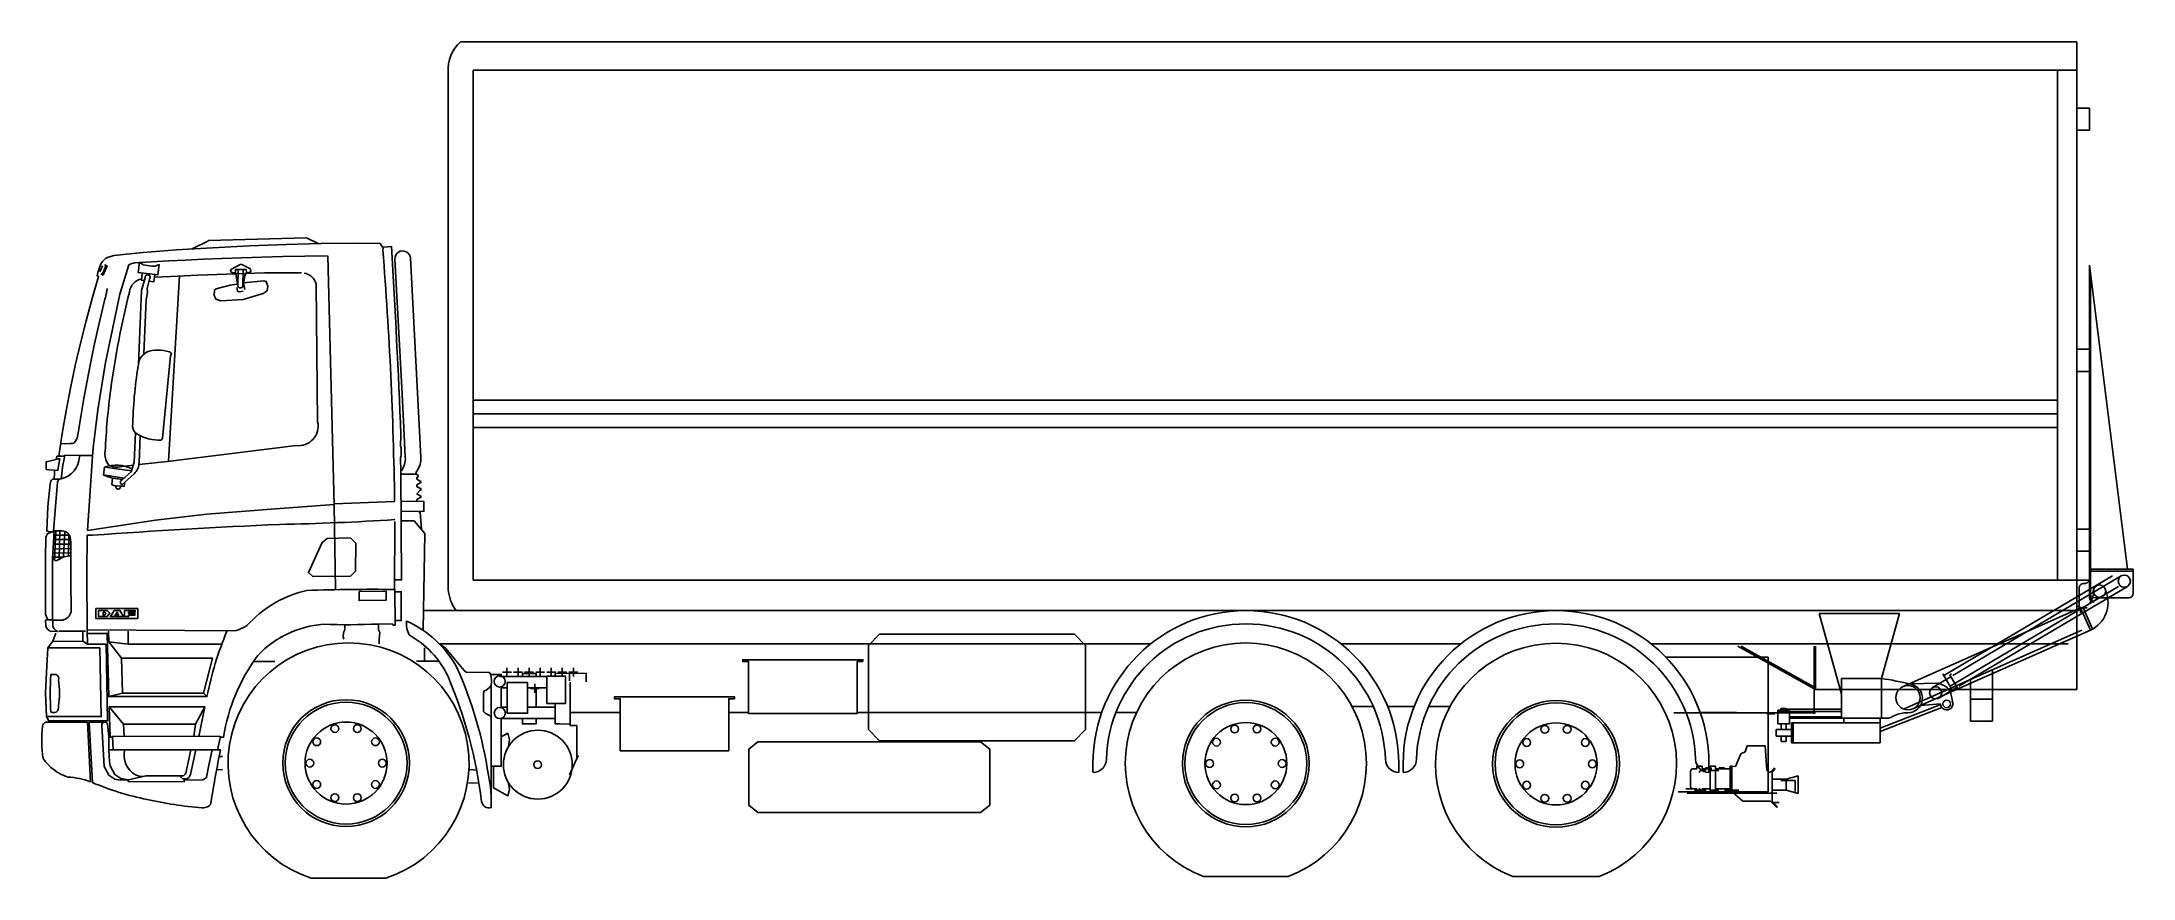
# Model space of a CAD drawing. Extents: x -0.01 to 9.43, y 0 to 3.77.
import ezdxf

# ---------------------------------------------------------------- set-up
doc = ezdxf.new("R2010")
doc.units = 0
doc.header["$LTSCALE"] = 0.0006
doc.header["$MEASUREMENT"] = 0
doc.layers.get('0').update_dxf_attribs({"linetype": 'CONTINUOUS'})

msp = doc.modelspace()

# ---------------------------------------------------------------- linework, layer by layer
for p, q in [((9.1795, 3.7723), (1.8835, 3.7723)), ((9.1795, 1.2073), (9.1795, 3.7723)), ((1.8285, 3.6622), (1.8285, 1.3033)), ((9.1795, 3.6443), (1.9415, 3.6443)), ((1.9415, 1.3443), (1.9415, 3.6443)), ((9.0915, 1.3443), (9.0915, 3.6443)), ((9.2365, 3.4736), (9.1795, 3.4736)), ((9.2365, 3.3736), (9.2365, 3.4736)), ((9.2365, 3.3736), (9.1795, 3.3736)), ((9.2365, 1.3942), (9.2365, 2.7643)), ((9.4084, 1.3942), (9.2365, 2.7643)), ((9.2415, 1.2643), (9.2415, 2.7244)), ((9.2365, 2.3857), (9.1795, 2.3857)), ((9.2365, 2.2857), (9.1795, 2.2857)), ((9.0915, 2.1553), (1.9415, 2.1553)), ((9.0915, 2.0943), (1.9415, 2.0943)), ((9.0915, 2.0333), (1.9415, 2.0333)), ((9.2365, 1.5742), (9.1795, 1.5742)), ((9.2365, 1.4742), (9.1795, 1.4742)), ((9.2365, 1.3443), (1.9415, 1.3443)), ((8.5792, 0.9132), (9.3395, 1.363)), ((8.6192, 0.9132), (9.3795, 1.363)), ((9.2365, 1.2643), (9.2365, 1.3942)), ((9.4335, 1.3942), (9.2415, 1.3942)), ((9.4335, 1.3842), (9.2415, 1.3842)), ((9.4335, 1.2843), (9.4335, 1.3942)), ((8.6072, 0.8659), (9.3675, 1.3156)), ((8.6472, 0.8659), (9.4075, 1.3156)), ((9.1897, 1.3076), (9.1897, 1.3051)), ((9.1897, 1.3076), (9.1897, 1.3051)), ((9.1897, 1.2249), (9.1897, 1.3051)), ((9.1897, 1.2249), (9.1897, 1.3051)), ((9.2565, 1.2493), (9.2565, 1.2443)), ((9.4135, 1.2643), (9.2615, 1.2643)), ((1.7186, 1.2073), (9.1795, 1.2073)), ((8.3782, 1.1937), (8.0162, 1.1937)), ((8.1171, 0.829), (8.0162, 1.1937)), ((8.2971, 0.9007), (8.3782, 1.1937)), ((9.1965, 1.2193), (8.3949, 0.8641)), ((9.1965, 1.2193), (8.3949, 0.8641)), ((9.1791, 1.051), (9.1791, 1.201)), ((9.1795, 1.2249), (9.1897, 1.2249)), ((9.2258, 1.2193), (9.1885, 1.2193)), ((9.1965, 1.1968), (9.1965, 1.2237)), ((9.1965, 1.2193), (9.2411, 1.1187)), ((9.2057, 1.2233), (9.2502, 1.1228)), ((1.7894, 1.0573), (4.9998, 1.0573)), ((5.8573, 1.0573), (6.3998, 1.0573)), ((7.2573, 1.0573), (9.1395, 1.0573)), ((7.9991, 0.851), (7.6491, 1.046)), ((8.0026, 0.8571), (7.6635, 1.046)), ((7.9941, 0.851), (7.9941, 1.046)), ((7.9991, 0.851), (7.9991, 1.046)), ((9.2011, 1.1187), (8.3995, 0.7635)), ((9.2411, 1.1187), (8.4395, 0.7635)), ((9.1791, 1.051), (9.1791, 0.8509)), ((7.7857, 0.9968), (7.3241, 0.9968)), ((7.7857, 0.3892), (7.7857, 0.9968)), ((7.9941, 0.741), (7.9941, 0.851)), ((7.9991, 0.851), (9.1791, 0.851)), ((8.2971, 0.9007), (8.1171, 0.9007)), ((8.1171, 0.9007), (8.1171, 0.7207)), ((8.2971, 0.9007), (8.2971, 0.7207)), ((8.5552, 0.8787), (8.4225, 0.8763)), ((8.5281, 0.8593), (8.6106, 0.9081)), ((8.5561, 0.812), (8.6386, 0.8608)), ((8.5844, 0.8655), (8.5624, 0.877)), ((8.6123, 0.8573), (8.5741, 0.9218)), ((8.6037, 0.8522), (8.6123, 0.8573)), ((8.6055, 0.9167), (8.6141, 0.9218)), ((8.6437, 0.8522), (8.6055, 0.9167)), ((8.699, 0.8962), (8.699, 0.7075)), ((8.799, 0.7075), (8.799, 0.9405)), ((5.9078, 0.7741), (6.0036, 0.7741)), ((6.0687, 0.7741), (6.1884, 0.7741)), ((6.2535, 0.7741), (6.3501, 0.7741)), ((7.8296, 0.7577), (7.8296, 0.6957)), ((7.8821, 0.7577), (7.8296, 0.7577)), ((7.8439, 0.7577), (7.8439, 0.7657)), ((7.8679, 0.7657), (7.8439, 0.7657)), ((7.8679, 0.7577), (7.8679, 0.7657)), ((7.8679, 0.7617), (8.1171, 0.7617)), ((7.8821, 0.7577), (7.8821, 0.6957)), ((8.5648, 0.7825), (8.2921, 0.676)), ((8.5699, 0.7695), (8.2921, 0.661)), ((8.4737, 0.7787), (8.5646, 0.7857)), ((8.6191, 0.7909), (8.61, 0.8321)), ((8.799, 0.8075), (8.699, 0.8075)), ((8.799, 0.8075), (8.719, 0.8075)), ((8.799, 0.8075), (8.799, 0.7482)), ((2.3791, 0.7473), (2.6045, 0.7473)), ((3.0945, 0.7473), (3.1838, 0.7473)), ((3.6738, 0.7473), (4.7782, 0.7473)), ((4.8423, 0.7473), (4.9358, 0.7473)), ((7.3602, 0.746), (7.9991, 0.746)), ((7.4789, 0.7473), (7.6435, 0.7473)), ((7.7805, 0.741), (7.8155, 0.741)), ((7.8221, 0.6707), (7.8221, 0.6407)), ((7.8991, 0.6707), (7.8221, 0.6707)), ((7.8821, 0.7527), (7.8296, 0.7527)), ((7.8821, 0.6957), (7.8296, 0.6957)), ((7.8446, 0.6957), (7.8446, 0.6707)), ((7.8671, 0.6957), (7.8671, 0.6707)), ((7.8821, 0.7517), (8.1171, 0.7517)), ((8.1171, 0.7277), (7.8821, 0.7277)), ((8.1271, 0.7207), (7.8821, 0.7207)), ((8.2921, 0.7007), (7.8921, 0.7007)), ((7.8921, 0.7007), (7.8921, 0.6107)), ((7.8991, 0.7007), (7.8991, 0.6107)), ((8.2971, 0.7207), (8.1171, 0.7207)), ((8.1271, 0.7207), (8.1271, 0.7007)), ((8.2921, 0.7207), (8.2921, 0.6107)), ((8.3239, 0.7207), (8.2971, 0.7207)), ((8.2971, 0.7207), (8.2971, 0.7207)), ((8.4171, 0.7457), (8.3995, 0.7457)), ((8.799, 0.7075), (8.699, 0.7075)), ((7.6823, 0.57), (7.662, 0.5609)), ((7.6919, 0.5972), (7.6823, 0.57)), ((7.7719, 0.5972), (7.6919, 0.5972)), ((7.7795, 0.4868), (7.7719, 0.5972)), ((7.8991, 0.6407), (7.8221, 0.6407)), ((7.8446, 0.6407), (7.8446, 0.6157)), ((7.8671, 0.6157), (7.8446, 0.6157)), ((7.8671, 0.6407), (7.8671, 0.6157)), ((8.2921, 0.6107), (7.8921, 0.6107)), ((4.7385, 0.5167), (4.7385, 0.4773)), ((6.1185, 0.5167), (6.1185, 0.477)), ((6.1385, 0.5167), (6.1385, 0.4773)), ((7.4358, 0.4822), (7.4358, 0.4122)), ((7.4638, 0.4922), (7.4458, 0.4922)), ((7.4638, 0.5042), (7.4638, 0.4922)), ((7.4888, 0.5042), (7.4638, 0.5042)), ((7.5034, 0.4859), (7.4854, 0.4859)), ((7.4888, 0.5042), (7.4888, 0.4922)), ((7.5238, 0.4922), (7.4888, 0.4922)), ((7.5034, 0.4979), (7.5034, 0.4859)), ((7.5284, 0.4979), (7.5034, 0.4979)), ((7.5185, 0.5167), (7.5185, 0.477)), ((7.5238, 0.5042), (7.5238, 0.3902)), ((7.5488, 0.5042), (7.5238, 0.5042)), ((7.5284, 0.4979), (7.5284, 0.4859)), ((7.5634, 0.4859), (7.5284, 0.4859)), ((7.5488, 0.5042), (7.5488, 0.3902)), ((7.6138, 0.4922), (7.5488, 0.4922)), ((7.5884, 0.4979), (7.5634, 0.4979)), ((7.6218, 0.5042), (7.6138, 0.5042)), ((7.6138, 0.5042), (7.6138, 0.3902)), ((7.6218, 0.5042), (7.6218, 0.3902)), ((7.6382, 0.5029), (7.6218, 0.5042)), ((7.662, 0.5609), (7.6382, 0.5029)), ((7.7857, 0.4822), (7.7795, 0.4868)), ((7.7928, 0.477), (7.7857, 0.4822)), ((7.7999, 0.4803), (7.7928, 0.477)), ((7.7999, 0.4803), (7.814, 0.4977)), ((7.8038, 0.4772), (7.8179, 0.4945)), ((7.8038, 0.4772), (7.8038, 0.3472)), ((7.3805, 0.3892), (7.7857, 0.3892)), ((7.4638, 0.4022), (7.4138, 0.4022)), ((7.4202, 0.3829), (7.8253, 0.3829)), ((7.5034, 0.3959), (7.4534, 0.3959)), ((7.4638, 0.4022), (7.4638, 0.3902)), ((7.4888, 0.3902), (7.4638, 0.3902)), ((7.4888, 0.4022), (7.4888, 0.3902)), ((7.5238, 0.4022), (7.4888, 0.4022)), ((7.5034, 0.3959), (7.5034, 0.3839)), ((7.5284, 0.3839), (7.5034, 0.3839)), ((7.5488, 0.3902), (7.5238, 0.3902)), ((7.5284, 0.3959), (7.5284, 0.3839)), ((7.5634, 0.3959), (7.5284, 0.3959)), ((7.6138, 0.4022), (7.5488, 0.4022)), ((7.5884, 0.3839), (7.5634, 0.3839)), ((7.6534, 0.3959), (7.5884, 0.3959)), ((7.6218, 0.3902), (7.6138, 0.3902)), ((7.6229, 0.3892), (7.6218, 0.3902)), ((7.6717, 0.3472), (7.6229, 0.3892)), ((7.6614, 0.3839), (7.6534, 0.3839)), ((7.6625, 0.3829), (7.6614, 0.3839)), ((7.8038, 0.4463), (7.8677, 0.4463)), ((7.8038, 0.3963), (7.8677, 0.3963)), ((7.8434, 0.44), (7.9073, 0.44)), ((7.9213, 0.4613), (7.8677, 0.4463)), ((7.8677, 0.4463), (7.8677, 0.3963)), ((7.8677, 0.3963), (7.9213, 0.3813)), ((7.9073, 0.44), (7.9073, 0.39)), ((7.9213, 0.4613), (7.9213, 0.3813)), ((7.7967, 0.3472), (7.6717, 0.3472)), ((7.7674, 0.3472), (7.7967, 0.3472)), ((7.7967, 0.3472), (7.8252, 0.3187)), ((7.8038, 0.3472), (7.8288, 0.3222)), ((7.807, 0.3409), (7.8363, 0.3409)), ((7.8288, 0.3222), (7.8252, 0.3187)), ((5.2375, 0.0073), (5.6195, 0.0073)), ((1.3523, -0.0003), (1.2102, -0.0003)), ((1.3523, -0.0003), (1.5467, -0.0003))]:
    msp.add_line(p, q)
at = {"extrusion": (0, 1, 0)}
for p, q in [((0.2563, 2.7354, 0.0003), (0.2675, 2.7617, 0.0003)), ((0.2848, 2.7643, 0.0003), (0.2657, 2.7217, 0.0003)), ((0.2894, 2.7623, 0.0003), (0.2703, 2.7196, 0.0003)), ((0.2894, 2.7623, 0.0003), (0.2774, 2.7662, 0.0003)), ((0.2599, 2.7252, 0.0003), (0.2703, 2.7196, 0.0003))]:
    msp.add_line(p, q, dxfattribs=at)
for points in [[(0.6732, 2.8383), (0.7464, 2.8741)], [(0.7464, 2.8761), (1.1882, 2.8875), (1.242, 2.8625)], [(0.5675, 2.7841), (0.4108, 2.7752)], [(1.2846, 2.8065), (1.3137, 1.6813), (1.3196, 1.3023)], [(0.4599, 2.7082), (0.4476, 2.6606), (0.4434, 2.6503), (0.4304, 2.3172)], [(0.4475, 2.7292), (0.4437, 2.6969), (0.4566, 2.6954)], [(0.4819, 2.7072), (0.4695, 2.6596), (0.4706, 2.6414), (0.4654, 2.6086), (0.4546, 2.366)], [(0.5041, 2.7226), (0.5003, 2.6903), (0.4782, 2.6929)], [(1.1663, 2.7308), (0.9988, 2.73), (0.6987, 2.7205), (0.5754, 2.7141), (0.5026, 2.7101)], [(0.6161, 2.7163), (0.5653, 1.8802)], [(0.8772, 2.6797), (0.844, 2.674), (0.7807, 2.6584), (0.7739, 2.6518), (0.7726, 2.6292), (0.7801, 2.6113), (0.8021, 2.6041), (0.9029, 2.6094), (0.9937, 2.637), (1.0111, 2.6488), (1.014, 2.6706), (1.0061, 2.6913), (0.9963, 2.6949), (0.9047, 2.6845), (0.9099, 2.6551)], [(0.8679, 2.7308), (0.8718, 2.719), (0.8783, 2.6722)], [(0.9032, 2.6483), (0.8846, 2.6451), (0.8846, 2.6451), (0.8767, 2.6482), (0.8735, 2.6639)], [(0.9161, 2.731), (0.9102, 2.7172), (0.9024, 2.6723)], [(0.1567, 1.9989), (0.153, 1.9846), (0.1475, 1.9735), (0.1411, 1.9656), (0.1365, 1.9621), (0.1325, 1.9608), (0.1197, 1.9599), (0.0948, 1.9595), (0.0794, 1.9601)], [(0.0616, 1.9027), (0.0587, 1.8884)], [(0.0615, 1.9027), (0.0958, 1.9027)], [(0.1667, 1.9058), (0.22, 1.9058)], [(0.0513, 1.8397), (0.0508, 1.8165), (0.0489, 1.7997), (0.0738, 1.7997), (0.0781, 1.8008), (0.082, 1.8013)], [(0.2783, 1.8537), (0.3993, 1.8379)], [(0.3134, 1.8037), (0.3094, 1.7757), (0.3196, 1.7715), (0.3303, 1.7699), (0.3493, 1.7679), (0.3658, 1.7679), (0.369, 1.7846)], [(1.6128, 1.8215), (1.6823, 1.8214), (1.6912, 1.8198), (1.6928, 1.8105), (1.6868, 1.8074), (1.6868, 1.8074), (1.686, 1.8), (1.7048, 1.789), (1.7048, 1.784), (1.7012, 1.783), (1.6871, 1.7737), (1.6871, 1.7664), (1.7048, 1.756), (1.7048, 1.751), (1.7012, 1.75), (1.687, 1.7333), (1.687, 1.7333), (1.7048, 1.723), (1.7048, 1.718), (1.687, 1.7078), (1.687, 1.7003)], [(1.5863, 1.6994), (1.3136, 1.6879)], [(1.616, 1.6997), (1.7184, 1.6986), (1.7188, 1.6546), (1.6165, 1.6537)], [(1.7156, 1.1193), (1.7221, 1.5547), (1.674, 1.6114), (1.6156, 1.6114)], [(1.6944, 1.6537), (1.7012, 1.651), (1.7073, 1.5728)], [(0.0448, 1.5608), (0.0394, 1.5617), (0.0191, 1.5529), (0.012, 1.5378), (0.01, 1.4434), (0.0102, 1.1887), (0.0216, 1.1647), (0.0427, 1.1643), (0.0428, 1.4395)], [(0.0454, 1.5275), (0.1237, 1.527)], [(0.0471, 1.5464), (0.1182, 1.5473)], [(0.057, 1.5661), (0.0517, 1.4367)], [(0.0718, 1.4395), (0.076, 1.5664)], [(0.098, 1.5641), (0.0921, 1.4508)], [(0.1141, 1.4531), (0.1165, 1.5489)], [(0.0431, 1.4474), (0.0861, 1.447)], [(0.0441, 1.4845), (0.1249, 1.4866)], [(0.0442, 1.5065), (0.123, 1.5065)], [(0.0452, 1.4664), (0.1255, 1.4674)], [(1.587, 1.3021), (1.5883, 1.1409), (1.5803, 1.1409), (1.5747, 1.1467), (1.5133, 1.1459), (1.5133, 1.1205), (1.5194, 1.1079), (1.5194, 1.1079), (1.5168, 1.0783), (1.5168, 1.0574)], [(1.5879, 1.2918), (1.6166, 1.2918), (1.6166, 1.1613), (1.5879, 1.1613)], [(1.3613, 1.1438), (1.3613, 1.1205), (1.3552, 1.1079), (1.3537, 1.089), (1.3578, 1.0783)], [(0.0566, 1.1047), (0.0443, 1.0687), (0.0208, 1.0387), (0.0165, 0.9562), (0.0102, 0.8352), (0.0151, 0.7287), (0.2625, 0.7287), (0.2553, 1.0387), (0.0208, 1.0387)], [(0.1998, 1.0549), (0.2843, 1.0549), (0.2902, 0.7087), (0.0254, 0.7087), (0.0151, 0.7287)], [(0.0443, 1.068), (0.1793, 1.0687), (0.1785, 1.1132)], [(0.1905, 1.1132), (0.0702, 1.1133)], [(0.1994, 1.1162), (0.1998, 1.0549), (0.1793, 1.0687)], [(0.1991, 1.1032), (0.2958, 1.1032)], [(0.2956, 1.1141), (0.2965, 1.0665)], [(0.2965, 1.0665), (0.3533, 0.9927), (0.7643, 0.9927), (0.7235, 0.8337), (0.7394, 0.8187)], [(0.2965, 1.0665), (0.3843, 1.0547)], [(0.8028, 1.0547), (0.3843, 1.0547), (0.3843, 1.1141)], [(1.7216, 1.0386), (1.7216, 0.9786)], [(0.3533, 0.9927), (0.3575, 0.8337)], [(0.9494, 0.9771), (1.045, 0.9771)], [(1.6849, 0.9787), (1.788, 0.9787)], [(2.0933, 0.9487), (2.0933, 0.9087)], [(2.1433, 0.9487), (2.1433, 0.9087)], [(2.1933, 0.9487), (2.1933, 0.9087)], [(2.2433, 0.9487), (2.2433, 0.9087)], [(2.2933, 0.9487), (2.2933, 0.9087)], [(2.3433, 0.9487), (2.3433, 0.9087)], [(2.3933, 0.9487), (2.3933, 0.9087)], [(2.0226, 0.9186), (2.0676, 0.9186), (2.0676, 0.9096)], [(2.0226, 0.9186), (2.0226, 0.9186)], [(2.0226, 0.8717), (2.0226, 0.7187)], [(2.2735, 0.9096), (2.0607, 0.9096)], [(2.0676, 0.8606), (2.0676, 0.7686)], [(2.094, 0.8581), (2.0676, 0.8581)], [(2.0733, 0.9287), (2.1133, 0.9287)], [(2.1233, 0.9287), (2.1633, 0.9287)], [(2.1632, 0.9096), (2.1632, 0.9236), (2.2252, 0.9236), (2.2252, 0.9096)], [(2.1733, 0.9287), (2.2133, 0.9287)], [(2.2735, 0.8581), (2.1862, 0.8581)], [(2.1993, 0.8557), (2.2393, 0.8557)], [(2.2193, 0.8757), (2.2193, 0.8357)], [(2.2233, 0.9287), (2.2633, 0.9287)], [(2.2252, 0.8581), (2.2252, 0.7711)], [(2.2733, 0.9287), (2.3133, 0.9287)], [(2.3112, 0.9104), (2.3112, 0.9236), (2.4508, 0.9237), (2.4508, 0.8857)], [(2.3791, 0.884), (2.3791, 0.6938), (2.3313, 0.6956), (2.3112, 0.6956), (2.3112, 0.7882)], [(2.3233, 0.9287), (2.3633, 0.9287)], [(2.3733, 0.9287), (2.4133, 0.9287)], [(2.3758, 0.922), (2.3758, 0.8902)], [(0.7235, 0.8337), (0.3575, 0.8337), (0.2961, 0.8187)], [(0.2975, 0.7732), (0.3028, 0.6357)], [(0.2975, 0.7732), (0.3633, 0.6937)], [(0.2975, 0.7732), (0.7295, 0.7732)], [(0.6875, 0.6937), (0.7295, 0.7732), (0.7027, 0.6392)], [(2.094, 0.7711), (2.0676, 0.7711)], [(2.1862, 0.7711), (2.3112, 0.7711)], [(0.208, 0.7037), (0.2787, 0.7037)], [(0.3652, 0.6392), (0.3633, 0.6937), (0.6875, 0.6937), (0.6875, 0.6937), (0.6801, 0.6392)], [(2.0676, 0.7206), (2.0676, 0.5046), (2.0226, 0.5046)], [(2.0676, 0.7196), (2.3112, 0.7196)], [(2.2252, 0.7196), (2.2252, 0.6956), (2.2252, 0.6956), (2.1632, 0.6956), (2.1632, 0.7196)], [(2.3791, 0.6938), (2.3791, 0.6883), (2.4085, 0.6883), (2.4085, 0.5455)], [(0.3135, 0.6357), (0.2962, 0.6357)], [(0.3134, 0.6396), (0.7999, 0.6392), (0.7871, 0.5784)], [(0.3134, 0.6396), (0.3158, 0.5784)], [(0.6894, 0.5784), (0.6657, 0.4673), (0.6574, 0.4524), (0.6512, 0.4487), (0.6441, 0.4474), (0.6304, 0.4473)], [(0.6361, 0.4423), (0.7197, 0.444), (0.7242, 0.4446), (0.7355, 0.452), (0.7378, 0.4559), (0.7485, 0.51), (0.7623, 0.5784)], [(2.0676, 0.6365), (2.0969, 0.6535), (2.105, 0.6243), (2.1007, 0.5955)], [(0.8092, 0.4877), (0.7832, 0.4898)], [(0.8091, 0.5483), (0.7949, 0.5488)], [(1.9256, 0.4898), (1.9563, 0.4876)], [(2.0323, 0.5047), (2.0323, 0.4068), (2.097, 0.3707), (2.105, 0.3993), (2.1007, 0.4281)], [(2.415, 0.5533), (2.376, 0.4659)], [(0.3844, 0.4427), (0.383, 0.4363), (0.6368, 0.4346), (0.6361, 0.4423), (0.6147, 0.4614)], [(1.9192, 0.4296), (1.967, 0.4284)], [(7.0233, 0.0073), (6.6338, 0.0073)]]:
    msp.add_lwpolyline(points)
for points in [[(1.5883, 1.3447), (1.6175, 1.3447), (1.6138, 1.8298), (1.6122, 1.8991), (1.6163, 1.9032), (1.6163, 1.9423), (1.6123, 1.9463), (1.6142, 1.9992), (1.6151, 2.0009, 0.003483), (1.5729, 2.8491), (1.5356, 2.8465), (1.5321, 2.8463), (1.5212, 2.863)], [(1.5356, 2.8465), (1.5331, 2.8347, -0.016562), (1.5863, 1.6994, 1.436967)], [(0.4147, 2.7755, 0.143382), (0.3871, 2.7657), (0.3463, 2.6347), (0.2821, 2.3264), (0.2474, 2.1129), (0.226, 1.9413), (0.222, 1.9039), (0.2008, 1.5685), (0.5071, 1.6143), (0.739, 1.6424), (1.0485, 1.666), (1.3136, 1.6855)], [(0.8932, 2.7693), (0.9322, 2.7492, -0.68151), (0.9305, 2.7316), (0.9161, 2.731), (0.9175, 2.7334), (0.9162, 2.7461), (0.8682, 2.7459), (0.8679, 2.7308), (0.8679, 2.7308), (0.8541, 2.7312, -0.73708), (0.8498, 2.7468), (0.8923, 2.7693)], [(0.8801, 2.7459), (0.8783, 2.6722, 0.697255), (0.9018, 2.6687), (0.9027, 2.7461)], [(1.6175, 1.8371, 0.163853), (1.6347, 1.8986), (1.6261, 2.0629), (1.6182, 2.2122), (1.5878, 2.7924, -1), (1.6577, 2.796), (1.6941, 2.1022), (1.7047, 1.8986, -0.163853), (1.6875, 1.8371, 0.140235), (1.6823, 1.8214, -0.698962)], [(0.4445, 2.7037, 0.315109), (0.3892, 2.6436, 0.027971), (0.3052, 2.205, 0.021235), (0.2798, 1.9264, 0.195089), (0.2946, 1.865, 0.219662), (0.3441, 1.8552), (0.4083, 1.863)], [(0.4599, 2.7082, -1.274442), (0.4829, 2.705, -0.292792)], [(1.2388, 2.0571), (1.2326, 2.6788, 0.310967), (1.1776, 2.7287, -2.294487)], [(0.4167, 2.0085), (0.4108, 1.876), (0.3979, 1.8332), (0.3567, 1.7964, 0.761513), (0.356, 1.7749), (0.4108, 1.824, 0.218958), (0.4328, 1.8756), (0.4381, 1.9955)], [(1.2389, 2.0578, -0.51901), (1.1416, 1.9511), (0.5607, 1.8796), (0.4323, 1.8655)], [(0.0482, 1.7997), (0.0428, 1.7997, 0.232539), (0.0316, 1.7792), (0.0218, 1.6766), (0.0165, 1.5659), (0.0286, 1.5617), (0.0471, 1.5632), (0.0471, 1.5664), (0.0645, 1.7864, -0.059656), (0.0726, 1.7997, 9.321641)], [(0.4013, 1.8445, 0.231703), (0.2772, 1.8532), (0.2723, 1.8184), (0.3651, 1.8039)], [(0.3583, 1.7978, -0.077619), (0.2734, 1.8182, -1.510105)], [(0.3283, 1.7702, 1.412206), (0.3488, 1.7679, -0.107682)], [(1.587, 1.6171, -0.011907), (1.0675, 1.5958, 0.006307), (0.2225, 1.5466), (0.1993, 1.5463), (0.1966, 1.3751), (0.1994, 1.1194), (0.8604, 1.1158, 0.179906), (0.9345, 1.1539, -0.147931), (1.1907, 1.2978, -0.011051), (1.5859, 1.3021), (1.587, 1.608)], [(0.125, 1.4524), (0.1248, 1.3476), (0.1257, 1.2007, -0.302779), (0.0883, 1.1641), (0.0531, 1.164), (0.0438, 1.164)], [(0.0216, 1.1647), (0.0108, 1.1637), (0.0125, 1.1359, 0.192972), (0.0318, 1.1137), (0.0655, 1.1123, -0.33269), (0.0433, 1.1477), (0.0441, 1.164)], [(0.7992, 0.6357), (0.8145, 0.6357, -0.122884), (0.9693, 1.0045, -0.185911), (1.2642, 1.1449, 0.019327), (1.5133, 1.1459, -16.180873)], [(1.6514, 1.0967, -0.154825), (1.8268, 0.9117, -0.068831), (1.9791, 0.3457, 0.46582), (2.0222, 0.3179, 0.060778), (2.0098, 0.4644, 0.067823), (1.8675, 0.9493, 0.165865), (1.6397, 1.1594, 0.116485), (1.6514, 1.0967, 1.507532)], [(6.0583, 0.5342, 0.970854), (4.7988, 0.5363, -0.412448), (4.7385, 0.477)], [(0.2888, 1.1009), (0.2961, 0.8187), (0.7394, 0.8187, -0.050717), (0.8295, 1.1141, 3.882437)], [(1.7928, 1.0542), (1.817, 1.0364), (1.8998, 0.9366), (1.9089, 0.9296), (2.0088, 0.928, -0.334207), (2.0198, 0.9195, -0.119869), (2.0211, 0.8678, 1.238446), (2.0211, 0.8678, -0.161925), (1.9906, 0.8443, 0.303051)], [(0.0353, 0.919), (0.0596, 0.919, -0.372543), (0.0692, 0.8937, -0.066532), (0.0698, 0.7755, -0.257579), (0.059, 0.7485, -0.112894), (0.0348, 0.7485, -0.037786), (0.0353, 0.919, 0.230337)], [(1.9906, 0.8443), (1.9872, 0.8348), (1.9872, 0.7576, 0.266992), (1.9948, 0.7444), (2.0144, 0.7331, -0.270962), (2.0222, 0.7195, 0.006053), (2.0224, 0.5046, -0.007739), (2.022, 0.367, 1.294045)], [(0.208, 0.7037), (0.2224, 0.4306, 0.049321), (0.4687, 0.3547, 0.03013), (0.7174, 0.3162, 0.254821)], [(0.3844, 0.4427), (0.3472, 0.4424), (0.3234, 0.4468), (0.2961, 0.4648), (0.2751, 0.5031), (0.2644, 0.6888, -0.744383), (0.2909, 0.6975), (0.2962, 0.6357), (0.2964, 0.5784)], [(0.7174, 0.3162, 0.11806), (0.7442, 0.3226, 0.294549), (0.7581, 0.3464, -0.014111), (0.8011, 0.5784), (0.2964, 0.5784), (0.2989, 0.5245), (0.3019, 0.5057), (0.3228, 0.4673), (0.3501, 0.4493), (0.3846, 0.4437), (0.464, 0.4612), (0.6147, 0.4614), (0.63, 0.4619, 0.237865), (0.6441, 0.473), (0.6669, 0.5784)], [(0.3676, 0.5784, 0.338071), (0.4169, 0.4662, 0.202241), (0.464, 0.4612, 0.367869)]]:
    msp.add_lwpolyline(points, format="xyb")
for points in [[(0.4348, 2.7778), (0.4513, 2.7668), (0.4904, 2.7604), (0.5062, 2.7603), (0.523, 2.7673), (0.5176, 2.7209), (0.4293, 2.7313)], [(0.0684, 1.8907), (0.0746, 1.8907), (0.0704, 1.8673), (0.0665, 1.839), (0.0507, 1.8397), (0.0263, 1.842), (0.0137, 1.8432), (0.0132, 1.8614), (0.0129, 1.8773), (0.0642, 1.8897), (0.0694, 1.8907)], [(1.3877, 1.5343), (1.411, 1.511), (1.4094, 1.3846), (1.3868, 1.3619), (1.2167, 1.3599), (1.1971, 1.3779), (1.2588, 1.5146), (1.2821, 1.5318)], [(1.4257, 1.2925), (1.5477, 1.2941), (1.5479, 1.2531), (1.4259, 1.2515)], [(0.2381, 1.2158), (0.4271, 1.2158), (0.4271, 1.1708), (0.2381, 1.1708)], [(0.2505, 1.2073), (0.2891, 1.2073), (0.3014, 1.195), (0.2887, 1.1793), (0.2505, 1.1795)], [(0.2711, 1.2002), (0.278, 1.1995), (0.2831, 1.1944), (0.2792, 1.1886), (0.2702, 1.1868)], [(0.3205, 1.2073), (0.3465, 1.2071), (0.3621, 1.1793), (0.3279, 1.1793), (0.3332, 1.1868), (0.3401, 1.1868), (0.3336, 1.2002), (0.3214, 1.1799), (0.3035, 1.1793)], [(0.3669, 1.2073), (0.4147, 1.2073), (0.4147, 1.1995), (0.3856, 1.1995), (0.3856, 1.1942), (0.414, 1.1942), (0.414, 1.1868), (0.3856, 1.1868), (0.3856, 1.1793), (0.3669, 1.1793)], [(4.0412, 0.6198), (4.6552, 0.6198), (4.7052, 0.6698), (4.7052, 0.7473), (4.7052, 1.0498), (4.6552, 1.0998), (3.7752, 1.0998), (3.7252, 1.0498), (3.7252, 0.7473), (3.7252, 0.6698), (3.7752, 0.6198)], [(3.6998, 0.9769), (3.6998, 0.9849), (3.1578, 0.9849), (3.1578, 0.9769), (3.1838, 0.9769), (3.1838, 0.7419), (3.4288, 0.7419), (3.6738, 0.7419), (3.6738, 0.9769)], [(2.094, 0.7434), (2.1862, 0.7434), (2.1862, 0.8822), (2.094, 0.8822)], [(2.2735, 0.9104), (2.2735, 0.7882), (2.3582, 0.7882), (2.3582, 0.9104)], [(3.1205, 0.8093), (3.1205, 0.8173), (2.5785, 0.8173), (2.5785, 0.8093), (2.6045, 0.8093), (2.6045, 0.5743), (2.8495, 0.5743), (3.0945, 0.5743), (3.0945, 0.8093)], [(4.2315, 0.2963), (4.2725, 0.3283), (4.2725, 0.5823), (4.2315, 0.6143), (3.6475, 0.6143), (3.2255, 0.6143), (3.1845, 0.5823), (3.1845, 0.3283), (3.2255, 0.2963), (3.6475, 0.2963)]]:
    msp.add_lwpolyline(points, close=True)
for points in [[(0.4331, 2.3354, -0.329715), (0.5163, 2.3811, -0.066564), (0.5696, 2.3745, -0.560675), (0.5753, 2.3555), (0.5391, 1.9844, -0.250543), (0.5334, 1.9758, -0.146248), (0.423, 2.0034, -0.210119), (0.404, 2.0367, -0.035618), (0.4287, 2.3079)], [(0.0973, 1.9074), (0.0926, 1.8841), (0.0884, 1.8627), (0.0867, 1.8526), (0.084, 1.8247), (0.082, 1.8008, 0.329886), (0.1641, 1.8996), (0.1643, 1.9058)], [(0.0501, 1.5663), (0.0848, 1.5663, -0.408609), (0.1235, 1.5291), (0.1253, 1.5138), (0.1252, 1.4528), (0.1197, 1.4539), (0.0926, 1.4499), (0.059, 1.4316), (0.0418, 1.4399)], [(0.1995, 0.7037), (0.0126, 0.7031, 0.323348), (-0.0024, 0.6852, 0.062791), (-0.0003, 0.5396, 0.166473), (0.1125, 0.4557, -0.079621), (0.2134, 0.4344)]]:
    msp.add_lwpolyline(points, format="xyb", close=True)
for points in [[(0.3197, 2.8084, 0.0003), (0.4517, 2.8216, 0.0003), (0.602, 2.8335, 0.0003), (0.7641, 2.8438, 0.0003), (0.9314, 2.8523, 0.0003), (1.0973, 2.8587, 0.0003), (1.2553, 2.8628, 0.0003), (1.3988, 2.8643, 0.0003), (1.5212, 2.863, 0.0003)], [(0.2432, 2.717, 0.0003), (0.2471, 2.7316, 0.0003), (0.2507, 2.7438, 0.0003), (0.2542, 2.754, 0.0003), (0.2575, 2.7623, 0.0003), (0.2607, 2.7692, 0.0003), (0.2638, 2.7748, 0.0003), (0.267, 2.7796, 0.0003), (0.2703, 2.7838, 0.0003), (0.2738, 2.7876, 0.0003), (0.2776, 2.7912, 0.0003), (0.282, 2.7945, 0.0003), (0.2871, 2.7976, 0.0003), (0.2933, 2.8005, 0.0003), (0.3006, 2.8032, 0.0003), (0.3093, 2.8059, 0.0003), (0.3197, 2.8084, 0.0003)], [(1.2826, 2.8068, 0.0003), (1.1809, 2.8054, 0.0003), (1.0822, 2.8034, 0.0003), (0.9869, 2.801, 0.0003), (0.8951, 2.7982, 0.0003), (0.8071, 2.795, 0.0003), (0.723, 2.7916, 0.0003), (0.6431, 2.7879, 0.0003), (0.5675, 2.7841, 0.0003)], [(0.2504, 2.7145, 0.0003), (0.221, 2.6146, 0.0003), (0.1936, 2.5142, 0.0003), (0.1682, 2.4134, 0.0003), (0.1447, 2.3121, 0.0003), (0.1233, 2.2104, 0.0003), (0.1038, 2.1083, 0.0003), (0.0863, 2.0058, 0.0003), (0.0707, 1.9027, 0.0003)], [(0.2432, 2.717, 0.0003), (0.2435, 2.7169, 0.0003), (0.2439, 2.7168, 0.0003), (0.2441, 2.7167, 0.0003), (0.2444, 2.7166, 0.0003), (0.2446, 2.7165, 0.0003), (0.2448, 2.7165, 0.0003), (0.245, 2.7164, 0.0003), (0.2451, 2.7163, 0.0003), (0.2453, 2.7163, 0.0003), (0.2455, 2.7162, 0.0003), (0.2456, 2.7162, 0.0003), (0.2457, 2.7161, 0.0003), (0.2459, 2.7161, 0.0003), (0.246, 2.716, 0.0003), (0.2461, 2.716, 0.0003), (0.2463, 2.7159, 0.0003), (0.2464, 2.7159, 0.0003), (0.2465, 2.7159, 0.0003), (0.2467, 2.7158, 0.0003), (0.2468, 2.7158, 0.0003), (0.2469, 2.7157, 0.0003), (0.247, 2.7157, 0.0003), (0.2472, 2.7156, 0.0003), (0.2473, 2.7156, 0.0003), (0.2474, 2.7155, 0.0003), (0.2476, 2.7155, 0.0003), (0.2477, 2.7154, 0.0003), (0.2478, 2.7154, 0.0003), (0.248, 2.7154, 0.0003), (0.2481, 2.7153, 0.0003), (0.2483, 2.7152, 0.0003), (0.2484, 2.7152, 0.0003), (0.2486, 2.7151, 0.0003), (0.2488, 2.7151, 0.0003), (0.249, 2.715, 0.0003), (0.2492, 2.7149, 0.0003), (0.2494, 2.7148, 0.0003), (0.2497, 2.7147, 0.0003), (0.25, 2.7146, 0.0003), (0.2504, 2.7145, 0.0003)], [(0.279, 2.6117, 0.0003), (0.2809, 2.619, 0.0003), (0.2823, 2.6247, 0.0003), (0.2834, 2.6292, 0.0003), (0.2842, 2.6327, 0.0003), (0.2848, 2.6354, 0.0003), (0.2852, 2.6377, 0.0003), (0.2856, 2.6398, 0.0003), (0.2861, 2.642, 0.0003), (0.2866, 2.6444, 0.0003), (0.2871, 2.647, 0.0003), (0.2876, 2.6497, 0.0003), (0.2881, 2.6523, 0.0003), (0.2884, 2.6548, 0.0003), (0.2887, 2.657, 0.0003), (0.2888, 2.6587, 0.0003), (0.2886, 2.66, 0.0003)], [(0.1567, 1.9986, 0.0003), (0.1698, 2.0822, 0.0003), (0.1836, 2.1637, 0.0003), (0.1981, 2.2432, 0.0003), (0.2131, 2.3206, 0.0003), (0.2287, 2.3962, 0.0003), (0.2449, 2.4698, 0.0003), (0.2617, 2.5416, 0.0003), (0.279, 2.6117, 0.0003)]]:
    msp.add_polyline3d(points)
for centre, radius in [((9.2815, 1.2943), 0.028), ((9.3935, 1.3393), 0.0275), ((2.0603, 0.8872), 0.0252), ((8.4171, 0.8139), 0.0549), ((8.5421, 0.8357), 0.0275), ((1.3673, 0.5187), 0.286), ((1.3673, 0.5187), 0.275), ((2.0612, 0.7444), 0.0252), ((5.4285, 0.5167), 0.286), ((5.4285, 0.5167), 0.275), ((6.8285, 0.5152), 0.286), ((6.8285, 0.5152), 0.275), ((8.5921, 0.7857), 0.0175), ((1.3673, 0.5187), 0.185), ((1.3167, 0.6745), 0.0176), ((1.4179, 0.6745), 0.0176), ((2.2329, 0.5116), 0.1554), ((5.4285, 0.5167), 0.185), ((5.3779, 0.6724), 0.0176), ((5.4791, 0.6724), 0.0176), ((6.8285, 0.5152), 0.185), ((6.7779, 0.671), 0.0176), ((6.8791, 0.671), 0.0176), ((1.2349, 0.615), 0.0176), ((1.4998, 0.615), 0.0176), ((5.2961, 0.6129), 0.0176), ((5.561, 0.6129), 0.0176), ((6.6961, 0.6115), 0.0176), ((6.961, 0.6115), 0.0176), ((1.2036, 0.5187), 0.0176), ((1.531, 0.5187), 0.0176), ((2.2315, 0.5116), 0.0172), ((5.2648, 0.5167), 0.0176), ((5.5923, 0.5167), 0.0176), ((6.6648, 0.5152), 0.0176), ((6.9923, 0.5152), 0.0176), ((1.2349, 0.4225), 0.0176), ((1.3167, 0.363), 0.0176), ((1.4179, 0.363), 0.0176), ((1.4998, 0.4225), 0.0176), ((5.2961, 0.4204), 0.0176), ((5.3779, 0.361), 0.0176), ((5.4791, 0.361), 0.0176), ((5.561, 0.4204), 0.0176), ((6.6961, 0.419), 0.0176), ((6.961, 0.419), 0.0176), ((6.7779, 0.3595), 0.0176), ((6.8791, 0.3595), 0.0176)]:
    msp.add_circle(centre, radius)
for centre, radius, start, end in [((1.9932, 3.6487), 0.1653, 131.59258, 184.69439), ((9.2098, 1.3084), 0.0201, 86.15681, 182.45093), ((9.2098, 1.3084), 0.0201, 86.15681, 182.45093), ((9.21, 1.3585), 0.0301, 269.31347, 331.79042), ((9.21, 1.3585), 0.0301, 269.31347, 331.79042), ((2.0116, 1.3156), 0.1834, 183.86006, 216.20197), ((9.1862, 1.2863), 0.0678, 278.77965, 6.75068), ((9.2615, 1.2893), 0.025, 180, 270), ((9.2565, 1.2643), 0.02, 180, 270), ((9.1845, 1.2419), 0.1355, 294.66465, 22.74396), ((9.2565, 1.2643), 0.015, 180, 270), ((9.4135, 1.2843), 0.02, 270, 0), ((5.4285, 0.5167), 0.69, 0, 180), ((6.8285, 0.5167), 0.69, 0, 180), ((6.8285, 0.5167), 0.63, 1.59893, 178.20992), ((1.3784, 0.5171), 0.544, 288.01441, 251.98559), ((5.4285, 0.5167), 0.544, 290.55377, 249.44623), ((6.8285, 0.5152), 0.544, 290.97571, 249.02429), ((8.0988, -0.4531), 1.3682, 75.93606, 81.66635), ((8.4171, 0.8107), 0.065, 270, 77.40454), ((8.5554, 0.8637), 0.015, 62.38717, 91.05467), ((8.5612, 0.8212), 0.05, 12.51806, 62.38717), ((8.5921, 0.7857), 0.0275, 180, 25.22479), ((8.318, 0.7728), 0.0524, 276.40396, 299.99763), ((8.4169, 0.6003), 0.1464, 96.80592, 119.75621), ((6.1182, 0.537), 0.06, 182.65001, 270.2972), ((6.1389, 0.537), 0.06, 269.7028, 359.35716), ((7.4458, 0.4822), 0.01, 90, 180), ((7.5182, 0.537), 0.06, 182.65001, 270.2972), ((7.4854, 0.4759), 0.01, 90, 180), ((7.4458, 0.4122), 0.01, 180, 270), ((7.4854, 0.4059), 0.01, 180, 270)]:
    msp.add_arc(centre, radius, start, end)

doc.saveas('drawing.dxf')
